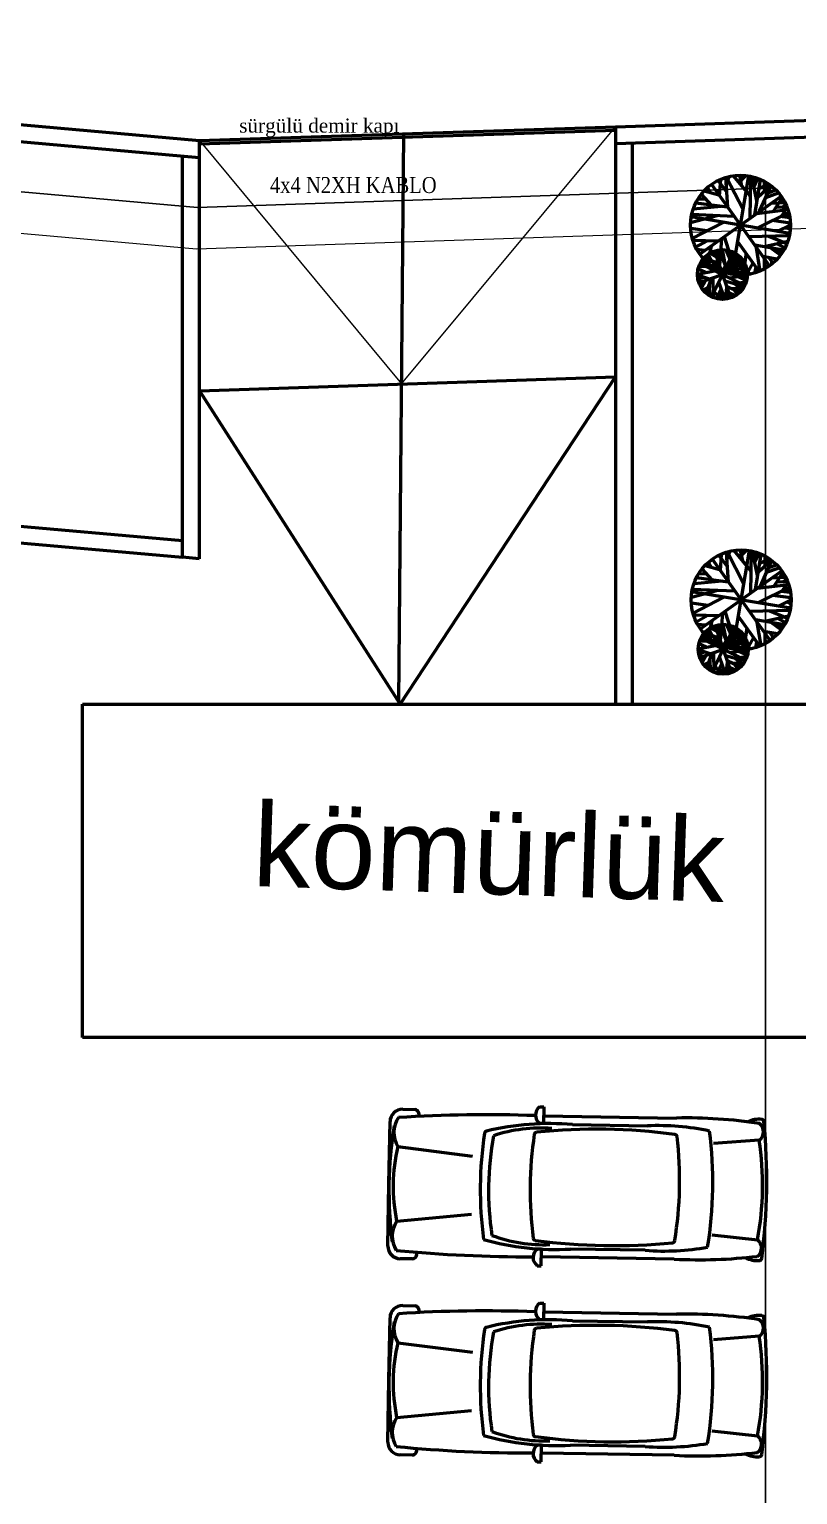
# Model space of a CAD drawing. Header units: millimetres. Extents: x 2046 to 14753, y 2361 to 29276.
# Drawn here: x 5921.5 to 6152.1, y 27628.4 to 28068.2 of the extents above; entities that cross this region are included whole.
import ezdxf

# ---------------------------------------------------------------- set-up
doc = ezdxf.new("R2010")
doc.units = ezdxf.units.MM
doc.layers.add('A.O. DUVAR', color=7, linetype='Continuous', lineweight=50)
doc.layers.add('TOPRAKLAMA', color=44, linetype='Continuous', lineweight=18)
doc.layers.add('AYDINLATMA', color=3, linetype='Continuous')
doc.layers.add('aydınlatma', color=3, linetype='Continuous')
doc.styles.add('A.O. MALZEME', font='times.ttf', dxfattribs={"height": 10})
doc.styles.get("Standard").update_dxf_attribs({"font": 'arial.ttf'})
doc.styles.add('YAZI', font='times.ttf', dxfattribs={"width": 0.85})

msp = doc.modelspace()

# ---------------------------------------------------------------- linework, layer by layer
at = {"layer": 'A.O. DUVAR'}
for p, q in [((4982.886, 28122.8), (5972.546, 28034.804)), ((4981.958, 28117.863), (5972.408, 28029.797)), ((6097.338, 28038.997), (6586.315, 28055.423)), ((6097.506, 28033.999), (6584.511, 28050.36)), ((5972.546, 28034.804), (6097.338, 28038.997)), ((5972.58, 28033.805), (6097.372, 28037.997)), ((6032.405, 27866.575), (6033.82, 28036.863)), ((6097.338, 28038.997), (6097.338, 27865.644)), ((5972.408, 28034.817), (5972.408, 27909.323)), ((5972.546, 28034.804), (5972.546, 28034.804)), ((6102.338, 28034.162), (6102.338, 27865.644)), ((5967.408, 27909.768), (5967.408, 28030.241)), ((6131.056, 28014.795), (6130.494, 28023.698)), ((6130.617, 28021.504), (6131.47, 28023.935)), ((6135.676, 28014.136), (6130.729, 28023.773)), ((6132.404, 27994.64), (6137.354, 28024.223)), ((6137.902, 28018.111), (6132.813, 28024.225)), ((6135.336, 28021.172), (6134.701, 28024.309)), ((6134.998, 28022.887), (6136.387, 28024.256)), ((6137.777, 28011.497), (6137.959, 28024.05)), ((6139.818, 28016.761), (6138.297, 28023.936)), ((6138.625, 28022.166), (6139.615, 28023.544)), ((6128.409, 28018.441), (6124.023, 28019.69)), ((6125.991, 28019.189), (6125.086, 28020.713)), ((6126.257, 28021.518), (6143.5, 27997.345)), ((6130.75, 28019.365), (6128.162, 28022.83)), ((6128.623, 28018.119), (6128.965, 28023.096)), ((6138.932, 28020.799), (6140.126, 28023.402)), ((6139.154, 28012.525), (6140.87, 28023.048)), ((6139.986, 28017.762), (6143.887, 28021.342)), ((6140.442, 28020.489), (6143.291, 28021.785)), ((6140.627, 28013.594), (6144.094, 28021.25)), ((6142.06, 28019.76), (6142.107, 28022.441)), ((6142.525, 28017.738), (6146.323, 28019.104)), ((6143.167, 28019.175), (6145.446, 28019.995)), ((6129.137, 28015.059), (6120.754, 28014.288)), ((6131.013, 28014.802), (6121.452, 28016.059)), ((6124.552, 28017.256), (6122.091, 28017.21)), ((6122.792, 28000.81), (6146.965, 28018.053)), ((6126.22, 28015.49), (6123.151, 28018.749)), ((6144.211, 28016.083), (6148.204, 28016.215)), ((6144.669, 28013.489), (6147.411, 28017.607)), ((6145.677, 28014.979), (6148.824, 28014.853)), ((6147.082, 28016.174), (6147.932, 28016.719)), ((6147.59, 28014.945), (6148.468, 28015.657)), ((6127.915, 28012.289), (6119.926, 28010.137)), ((6149.67, 28006.956), (6120.087, 28011.907)), ((6132.966, 28012.073), (6120.292, 28012.592)), ((6149.128, 28014.002), (6139.697, 28012.834)), ((6149.363, 28013.276), (6139.876, 28008.571)), ((6149.806, 28010.056), (6144.353, 28010.797)), ((6149.71, 28011.616), (6146.784, 28011.992)), ((6147.317, 28012.246), (6148.343, 28013.847)), ((6148.616, 28011.742), (6149.469, 28012.572)), ((6124.83, 28007.714), (6119.959, 28008.472)), ((6120.43, 28005.419), (6129.71, 28010.215)), ((6133.728, 27994.499), (6130.115, 28005.972)), ((6149.486, 28006.277), (6137.342, 28005.964)), ((6148.816, 28003.872), (6143.431, 28006.089)), ((6146.048, 28007.596), (6149.843, 28009.478)), ((6149.803, 28008.169), (6148.532, 28008.839)), ((4960.615, 28004.307), (5967.408, 27914.788)), ((6128.153, 28004.641), (6120.607, 28004.875)), ((6124.91, 28004.726), (6121.375, 28002.801)), ((6124.199, 28001.814), (6121.837, 28002.095)), ((6124.977, 27998.194), (6126.162, 28003.144)), ((6127.048, 28001.647), (6131.905, 27987.617)), ((6127.703, 27999.682), (6128.57, 28002.021)), ((6128.899, 27999.98), (6128.147, 28002.007)), ((6128.401, 27997.744), (6129.388, 28002.094)), ((6129.223, 28005.435), (6128.474, 27995.893)), ((6129.138, 28001.024), (6129.89, 28002.07)), ((6130.524, 27996.776), (6129.512, 28002.097)), ((6132.153, 27998.368), (6130.575, 28002.019)), ((6131.354, 28000.199), (6131.492, 28001.793)), ((6131.434, 28001.069), (6132.294, 28001.53)), ((6140.462, 27995.546), (6134.099, 28004.447)), ((6147.83, 28001.978), (6139.149, 28003.431)), ((6140.837, 27995.655), (6139.645, 28002.661)), ((6141.98, 28003.014), (6149.086, 28004.685)), ((6146.865, 28000.481), (6143.923, 28002.632)), ((6147.377, 28001.139), (6145.78, 28002.264)), ((6148.211, 28002.658), (6145.868, 28003.851)), ((4959.687, 27999.37), (5967.408, 27909.768)), ((6136.222, 27991.356), (6122.732, 27997.908)), ((6128.932, 27996.169), (6122.927, 27998.208)), ((6127.518, 27998.142), (6123.388, 27998.956)), ((6128.381, 27997.754), (6123.973, 27999.707)), ((6125.452, 28000.231), (6124.047, 27999.036)), ((6125.629, 27999.843), (6124.442, 28000.169)), ((6126.179, 27998.76), (6125.168, 28000.757)), ((6127.646, 27999.867), (6125.718, 28001.085)), ((6126.201, 27987.887), (6132.753, 28001.377)), ((6128.704, 27999.401), (6126.356, 27997.106)), ((6126.592, 28000.567), (6126.373, 28001.426)), ((6128.57, 27997.536), (6126.883, 27996.789)), ((6128.909, 28001.426), (6131.081, 27994.942)), ((6130.331, 27997.127), (6129.304, 27995.526)), ((6131.159, 27995.213), (6133.019, 28001.209)), ((6132.752, 27997.465), (6131.515, 27994.87)), ((6131.964, 27995.512), (6134.273, 28000.317)), ((6132.822, 27995.817), (6135.566, 27999)), ((6132.881, 27997.45), (6133.165, 28001.107)), ((6133.026, 27999.512), (6133.967, 28000.592)), ((6137.793, 27994.791), (6133.031, 27998.334)), ((6133.072, 28000.211), (6133.741, 28000.732)), ((6133.103, 27997.907), (6135.479, 27999.073)), ((6133.707, 27999.15), (6135.256, 27999.37)), ((6134.317, 27997.536), (6136.332, 27997.656)), ((6134.38, 27998.572), (6134.781, 27999.851)), ((6134.828, 27998.135), (6136.037, 27998.207)), ((6136.6, 28000.997), (6135.545, 27994.424)), ((6138.578, 27998.149), (6136.59, 27994.535)), ((6145.817, 27999.283), (6141.607, 27999.988)), ((6142.062, 27996.308), (6142.103, 27999.218)), ((6142.946, 27996.789), (6142.09, 27997.276)), ((6144.595, 27998.115), (6143.508, 27999.612)), ((6144.192, 27998.64), (6144.164, 27997.672)), ((6121.98, 27994.748), (6127.108, 27995.738)), ((6125.574, 27993.284), (6121.988, 27994.462)), ((6124.031, 27993.783), (6122.064, 27993.359)), ((6124.415, 27995.227), (6122.185, 27996.279)), ((6123.279, 27992.486), (6122.186, 27992.955)), ((6126.54, 27996.986), (6122.404, 27997.082)), ((6122.462, 27992.203), (6136.492, 27997.061)), ((6123.141, 27990.64), (6124.408, 27992.847)), ((6126.2, 27993.514), (6124.493, 27989.043)), ((6126.817, 27987.632), (6126.704, 27993.645)), ((6136.967, 27994.431), (6131.752, 27993.514)), ((6132.014, 27995.987), (6132.764, 27994.603)), ((6136.957, 27994.812), (6132.268, 27995.584)), ((6136.725, 27992.824), (6134.214, 27993.949)), ((6135.703, 27995.37), (6134.389, 27994.446)), ((6134.746, 27995.196), (6136.642, 27996.784)), ((6134.892, 27996.505), (6136.826, 27996.004)), ((6135.44, 27995.768), (6136.931, 27995.263)), ((6136.899, 27993.586), (6135.549, 27994.179)), ((6135.84, 27994.225), (6136.559, 27994.849)), ((6136.282, 27996.143), (6136.767, 27996.284)), ((6136.353, 27995.482), (6136.874, 27995.699)), ((6136.392, 27993.801), (6136.918, 27994.078)), ((6139.477, 27996.855), (6139.135, 27995.082)), ((6123.656, 27991.55), (6122.814, 27991.176)), ((6125.099, 27990.693), (6123.649, 27989.923)), ((6124.771, 27989.817), (6123.857, 27989.697)), ((6125.558, 27989.372), (6124.84, 27988.749)), ((6125.483, 27991.635), (6125.609, 27988.219)), ((6126.767, 27989.193), (6125.807, 27988.122)), ((6126.205, 27988.588), (6126.369, 27987.818)), ((6128.807, 27987.199), (6127.024, 27989.57)), ((6129.112, 27990.343), (6127.677, 27987.34)), ((6129.658, 27988.698), (6128.194, 27987.246)), ((6130.194, 27987.183), (6128.399, 27992.351)), ((6136.038, 27991.056), (6130.169, 27992.621)), ((6130.39, 27987.183), (6130.807, 27990.712)), ((6134.636, 27989.228), (6130.678, 27991.151)), ((6131.069, 27987.323), (6131.5, 27988.713)), ((6133.29, 27988.22), (6131.371, 27989.152)), ((6131.977, 27990.551), (6135.621, 27990.349)), ((6132.54, 27987.832), (6132.229, 27988.704)), ((6133.962, 27988.646), (6132.855, 27990.093)), ((6135.377, 27989.998), (6133.107, 27991.821)), ((6134.301, 27988.89), (6133.694, 27989.655)), ((6134.915, 27989.5), (6133.96, 27990.404)), ((6134.575, 27992.174), (6136.661, 27992.541)), ((6136.457, 27991.919), (6135.942, 27992.42)), ((6127.887, 27987.771), (6127.126, 27987.513)), ((6129.906, 27987.951), (6129.492, 27987.148)), ((6131.561, 27987.429), (6131.219, 27987.783)), ((6132.42, 27988.141), (6132.27, 27987.681)), ((5972.546, 27959.762), (6097.338, 27963.954)), ((6032.747, 27865.644), (6097.338, 27963.954)), ((5972.546, 27959.762), (6032.747, 27865.644)), ((5972.408, 27909.323), (5967.408, 27909.768)), ((6130.97, 27906.899), (6128.382, 27910.364)), ((6128.843, 27905.653), (6129.185, 27910.63)), ((6131.276, 27902.329), (6130.714, 27911.232)), ((6130.837, 27909.038), (6131.69, 27911.469)), ((6135.896, 27901.67), (6130.949, 27911.307)), ((6132.624, 27882.174), (6137.574, 27911.757)), ((6138.122, 27905.645), (6133.033, 27911.759)), ((6135.556, 27908.706), (6134.921, 27911.843)), ((6135.218, 27910.421), (6136.608, 27911.79)), ((6137.997, 27899.031), (6138.179, 27911.584)), ((6140.038, 27904.295), (6138.517, 27911.471)), ((6138.846, 27909.7), (6139.835, 27911.078)), ((6139.152, 27908.333), (6140.346, 27910.936)), ((6139.374, 27900.059), (6141.09, 27910.582)), ((6140.662, 27908.023), (6143.511, 27909.319)), ((6142.28, 27907.294), (6142.327, 27909.975)), ((6124.773, 27904.79), (6122.311, 27904.744)), ((6123.012, 27888.344), (6147.185, 27905.587)), ((6126.44, 27903.024), (6123.371, 27906.283)), ((6128.629, 27905.975), (6124.243, 27907.224)), ((6126.211, 27906.723), (6125.306, 27908.247)), ((6126.477, 27909.052), (6143.72, 27884.879)), ((6140.206, 27905.296), (6144.107, 27908.876)), ((6140.847, 27901.128), (6144.314, 27908.784)), ((6142.745, 27905.272), (6146.543, 27906.638)), ((6143.387, 27906.709), (6145.666, 27907.529)), ((6144.89, 27901.023), (6147.631, 27905.141)), ((6129.357, 27902.593), (6120.974, 27901.822)), ((6131.233, 27902.336), (6121.672, 27903.593)), ((6149.348, 27901.536), (6139.917, 27900.368)), ((6149.583, 27900.81), (6140.096, 27896.106)), ((6144.431, 27903.617), (6148.424, 27903.75)), ((6145.897, 27902.514), (6149.044, 27902.387)), ((6147.302, 27903.708), (6148.152, 27904.253)), ((6147.537, 27899.78), (6148.563, 27901.381)), ((6147.81, 27902.479), (6148.688, 27903.191)), ((6128.135, 27899.823), (6120.146, 27897.671)), ((6125.05, 27895.248), (6120.179, 27896.006)), ((6149.89, 27894.49), (6120.307, 27899.441)), ((6133.186, 27899.607), (6120.512, 27900.126)), ((6120.65, 27892.953), (6129.93, 27897.749)), ((6150.026, 27897.59), (6144.573, 27898.331)), ((6146.268, 27895.13), (6150.063, 27897.012)), ((6149.93, 27899.15), (6147.004, 27899.526)), ((6150.023, 27895.703), (6148.752, 27896.373)), ((6148.836, 27899.276), (6149.689, 27900.106)), ((6128.373, 27892.175), (6120.827, 27892.409)), ((6125.13, 27892.261), (6121.595, 27890.335)), ((6129.443, 27892.969), (6128.694, 27883.427)), ((6133.948, 27882.033), (6130.336, 27893.506)), ((6140.682, 27883.08), (6134.319, 27891.981)), ((6149.706, 27893.811), (6137.562, 27893.498)), ((6142.2, 27890.548), (6149.306, 27892.219)), ((6149.036, 27891.406), (6143.651, 27893.623)), ((6124.419, 27889.348), (6122.057, 27889.629)), ((6128.601, 27885.288), (6124.193, 27887.241)), ((6125.672, 27887.765), (6124.267, 27886.57)), ((6125.849, 27887.377), (6124.662, 27887.703)), ((6125.197, 27885.728), (6126.382, 27890.678)), ((6126.399, 27886.295), (6125.388, 27888.291)), ((6127.866, 27887.401), (6125.938, 27888.619)), ((6126.421, 27875.421), (6132.973, 27888.911)), ((6126.812, 27888.101), (6126.593, 27888.96)), ((6127.268, 27889.181), (6132.125, 27875.151)), ((6127.923, 27887.216), (6128.79, 27889.555)), ((6129.119, 27887.514), (6128.367, 27889.541)), ((6128.621, 27885.278), (6129.608, 27889.628)), ((6129.129, 27888.96), (6131.301, 27882.476)), ((6129.358, 27888.558), (6130.11, 27889.604)), ((6130.744, 27884.31), (6129.732, 27889.631)), ((6132.373, 27885.902), (6130.795, 27889.553)), ((6131.379, 27882.747), (6133.239, 27888.743)), ((6131.574, 27887.733), (6131.713, 27889.327)), ((6131.654, 27888.603), (6132.514, 27889.064)), ((6132.184, 27883.046), (6134.494, 27887.851)), ((6133.101, 27884.984), (6133.385, 27888.641)), ((6133.246, 27887.046), (6134.187, 27888.126)), ((6133.292, 27887.745), (6133.961, 27888.267)), ((6134.6, 27886.106), (6135.001, 27887.385)), ((6136.82, 27888.531), (6135.765, 27881.958)), ((6148.05, 27889.512), (6139.369, 27890.965)), ((6141.058, 27883.189), (6139.865, 27890.195)), ((6146.037, 27886.817), (6141.827, 27887.522)), ((6147.085, 27888.015), (6144.144, 27890.166)), ((6147.597, 27888.673), (6146.001, 27889.798)), ((6148.431, 27890.192), (6146.088, 27891.385)), ((6122.2, 27882.282), (6127.329, 27883.272)), ((6124.635, 27882.761), (6122.405, 27883.813)), ((6126.76, 27884.52), (6122.624, 27884.616)), ((6122.682, 27879.737), (6136.712, 27884.595)), ((6136.442, 27878.89), (6122.952, 27885.442)), ((6129.152, 27883.703), (6123.147, 27885.742)), ((6127.738, 27885.676), (6123.608, 27886.49)), ((6128.924, 27886.935), (6126.576, 27884.64)), ((6128.79, 27885.07), (6127.103, 27884.323)), ((6130.551, 27884.661), (6129.525, 27883.06)), ((6132.972, 27884.999), (6131.735, 27882.404)), ((6132.234, 27883.521), (6132.984, 27882.137)), ((6137.177, 27882.346), (6132.488, 27883.118)), ((6133.042, 27883.351), (6135.786, 27886.534)), ((6138.013, 27882.325), (6133.252, 27885.868)), ((6133.323, 27885.441), (6135.699, 27886.607)), ((6133.927, 27886.684), (6135.476, 27886.904)), ((6134.537, 27885.07), (6136.552, 27885.19)), ((6135.923, 27882.904), (6134.609, 27881.98)), ((6134.966, 27882.73), (6136.862, 27884.318)), ((6135.048, 27885.669), (6136.257, 27885.741)), ((6135.112, 27884.039), (6137.046, 27883.538)), ((6135.66, 27883.302), (6137.151, 27882.797)), ((6136.502, 27883.677), (6136.987, 27883.818)), ((6136.573, 27883.016), (6137.094, 27883.233)), ((6138.798, 27885.683), (6136.81, 27882.069)), ((6139.697, 27884.389), (6139.355, 27882.616)), ((6142.282, 27883.842), (6142.323, 27886.752)), ((6143.166, 27884.323), (6142.31, 27884.81)), ((6144.815, 27885.649), (6143.728, 27887.147)), ((6144.413, 27886.174), (6144.384, 27885.206)), ((6125.794, 27880.818), (6122.208, 27881.996)), ((6124.251, 27881.317), (6122.284, 27880.893)), ((6123.499, 27880.02), (6122.406, 27880.489)), ((6123.876, 27879.084), (6123.034, 27878.71)), ((6123.361, 27878.174), (6124.628, 27880.381)), ((6126.42, 27881.048), (6124.713, 27876.577)), ((6125.703, 27879.169), (6125.829, 27875.753)), ((6127.037, 27875.166), (6126.924, 27881.179)), ((6130.414, 27874.718), (6128.619, 27879.885)), ((6136.258, 27878.59), (6130.389, 27880.155)), ((6134.856, 27876.762), (6130.898, 27878.685)), ((6137.187, 27881.965), (6131.972, 27881.048)), ((6135.597, 27877.532), (6133.327, 27879.355)), ((6136.945, 27880.358), (6134.434, 27881.483)), ((6134.795, 27879.708), (6136.881, 27880.075)), ((6137.119, 27881.12), (6135.769, 27881.713)), ((6136.06, 27881.759), (6136.779, 27882.383)), ((6136.677, 27879.453), (6136.162, 27879.954)), ((6136.612, 27881.335), (6137.138, 27881.612)), ((6125.319, 27878.227), (6123.869, 27877.457)), ((6124.991, 27877.351), (6124.077, 27877.231)), ((6125.778, 27876.906), (6125.06, 27876.283)), ((6126.987, 27876.727), (6126.027, 27875.656)), ((6126.425, 27876.122), (6126.589, 27875.352)), ((6129.027, 27874.733), (6127.244, 27877.104)), ((6128.107, 27875.305), (6127.346, 27875.047)), ((6129.332, 27877.877), (6127.897, 27874.874)), ((6129.878, 27876.232), (6128.414, 27874.78)), ((6130.126, 27875.485), (6129.712, 27874.682)), ((6130.61, 27874.717), (6131.027, 27878.246)), ((6131.289, 27874.857), (6131.72, 27876.247)), ((6131.781, 27874.963), (6131.439, 27875.317)), ((6133.511, 27875.754), (6131.591, 27876.686)), ((6132.197, 27878.085), (6135.841, 27877.883)), ((6132.76, 27875.366), (6132.449, 27876.238)), ((6132.64, 27875.675), (6132.49, 27875.215)), ((6134.182, 27876.18), (6133.075, 27877.627)), ((6134.521, 27876.424), (6133.914, 27877.189)), ((6135.135, 27877.035), (6134.18, 27877.938)), ((5937.434, 27765.644), (5937.434, 27865.644)), ((5937.434, 27865.644), (6162.434, 27865.644)), ((6162.434, 27765.644), (5937.434, 27765.644)), ((6033.517, 27744.091), (6037.254, 27744.029)), ((6074.645, 27744.812), (6075.891, 27744.792)), ((6075.891, 27744.792), (6075.808, 27739.809)), ((6075.847, 27742.143), (6115.705, 27741.482)), ((6029.409, 27721.733), (6029.719, 27740.416)), ((6075.808, 27739.809), (6074.562, 27739.83)), ((6084.524, 27739.507), (6106.945, 27739.135)), ((6140.514, 27734.841), (6126.792, 27733.822)), ((6032.086, 27732.902), (6054.465, 27730.038)), ((6029.099, 27703.049), (6029.409, 27721.733)), ((6031.714, 27710.481), (6054.176, 27712.6)), ((6126.337, 27706.419), (6140.018, 27704.947)), ((6036.51, 27699.188), (6032.773, 27699.25)), ((6072.657, 27699.834), (6072.653, 27699.834)), ((6075.183, 27702.127), (6073.937, 27702.148)), ((6075.1, 27697.145), (6075.183, 27702.127)), ((6115.003, 27699.132), (6075.144, 27699.793)), ((6106.325, 27701.768), (6083.905, 27702.14)), ((6073.855, 27697.165), (6075.1, 27697.145)), ((6033.517, 27685.219), (6037.254, 27685.157)), ((6074.645, 27685.94), (6075.891, 27685.92)), ((6075.891, 27685.92), (6075.808, 27680.937)), ((6029.409, 27662.86), (6029.719, 27681.544)), ((6075.808, 27680.937), (6074.562, 27680.958)), ((6075.847, 27683.271), (6115.705, 27682.61)), ((6084.524, 27680.635), (6106.945, 27680.263)), ((6032.086, 27674.029), (6054.465, 27671.166)), ((6140.514, 27675.969), (6126.792, 27674.95)), ((6029.099, 27644.177), (6029.409, 27662.86)), ((6031.714, 27651.609), (6054.176, 27653.728)), ((6126.337, 27647.547), (6140.018, 27646.074)), ((6072.657, 27640.962), (6072.653, 27640.962)), ((6075.183, 27643.255), (6073.937, 27643.275)), ((6075.1, 27638.272), (6075.183, 27643.255)), ((6115.003, 27640.26), (6075.144, 27640.921)), ((6106.325, 27642.896), (6083.905, 27643.267)), ((6036.51, 27640.316), (6032.773, 27640.378)), ((6073.855, 27638.293), (6075.1, 27638.272))]:
    msp.add_line(p, q, dxfattribs=at)
at = {"layer": 'A.O. DUVAR', "lineweight": 0}
for p, q in [((6033.196, 27961.799), (6097.338, 28038.997)), ((5972.546, 28034.804), (6033.196, 27961.799))]:
    msp.add_line(p, q, dxfattribs=at)
at = {"layer": 'A.O. DUVAR'}
for centre, radius in [((6134.879, 28009.431), 14.997), ((6129.477, 27994.632), 7.499), ((6135.099, 27896.966), 14.997), ((6129.697, 27882.166), 7.499)]:
    msp.add_circle(centre, radius, dxfattribs=at)
for centre, radius, start, end in [((6033.455, 27740.354), 3.737, 89.04964, 179.04964), ((6058.43, 27330.652), 411.803, 87.92293, 93.64774), ((6036.884, 27742.513), 1.561, 341.19618, 76.27988), ((6076.472, 27742.29), 3.114, 125.91953, 232.17974), ((6152.099, 27719.697), 122.707, 170.8784, 187.22087), ((6039.009, 27737.148), 8.121, 146.57844, 211.52083), ((6077.597, 27659.883), 79.925, 85.02764, 103.73075), ((6075.041, 27693.565), 44.916, 85.8698, 108.48967), ((6091.483, 27558.109), 180.016, 82.42007, 95.6792), ((6110.055, 27663.705), 75.494, 78.11054, 92.36058), ((6118.198, 27591.306), 150.197, 81.42359, 90.95087), ((6140.454, 27733.108), 7.997, 84.21809, 114.74257), ((6138.687, 27737.363), 3.114, 305.91953, 52.17974), ((6138.687, 27737.363), 3.114, 305.91953, 52.17974), ((5962.147, 27722.848), 180.635, 352.52527, 5.574), ((6141.184, 27740.321), 0.747, 5.574, 84.21809), ((6170.793, 27720.01), 113.989, 171.47467, 187.53396), ((6058.803, 27736.798), 0.747, 103.73075, 171.47467), ((6149.608, 27719.739), 90.318, 169.52235, 188.57692), ((6185.74, 27719.762), 113.989, 171.50118, 187.24474), ((6073.743, 27736.498), 0.747, 95.6792, 171.50118), ((6002.639, 27722.8), 113.989, 350.85453, 6.59809), ((6115.13, 27735.812), 0.747, 6.59809, 82.42007), ((6003.874, 27722.156), 122.707, 350.8784, 7.22087), ((6051.206, 27721.371), 90.318, 349.52235, 8.57692), ((6051.206, 27721.371), 90.318, 349.52235, 8.57692), ((6081.723, 27720.865), 51.076, 166.36925, 191.73002), ((6038.492, 27706.008), 8.121, 146.57844, 211.52083), ((6032.835, 27702.987), 3.737, 179.04964, 269.04964), ((6079.622, 27781.95), 79.925, 254.14698, 273.07163), ((6075.95, 27748.371), 44.916, 249.6096, 272.22947), ((6073.403, 27705.482), 0.747, 187.24474, 262.47638), ((6096.876, 27883.207), 180.016, 262.47638, 275.62289), ((6111.935, 27777.053), 75.494, 265.73869, 279.98873), ((6114.441, 27704.801), 0.747, 275.62289, 350.85453), ((6138.108, 27702.486), 3.114, 305.91953, 52.17974), ((6071.386, 28111.635), 411.803, 264.45153, 270.17634), ((6036.19, 27700.716), 1.561, 281.81939, 16.90309), ((6075.764, 27699.625), 3.114, 125.91953, 232.17974), ((6122.475, 27849.143), 150.197, 267.1484, 276.67568), ((6140.015, 27706.68), 7.997, 242.51254, 273.88118), ((6140.506, 27699.447), 0.747, 273.88118, 352.52527), ((6033.455, 27681.482), 3.737, 89.04964, 179.04964), ((6036.884, 27683.64), 1.561, 341.19618, 76.27988), ((6076.472, 27683.418), 3.114, 125.91953, 232.17974), ((6039.009, 27678.275), 8.121, 146.57844, 211.52083), ((6058.43, 27271.78), 411.803, 87.92293, 93.64774), ((6077.597, 27601.01), 79.925, 85.02764, 103.73075), ((6118.198, 27532.434), 150.197, 81.42359, 90.95087), ((6140.454, 27674.236), 7.997, 84.21809, 114.74257), ((6138.687, 27678.491), 3.114, 305.91953, 52.17974), ((6138.687, 27678.491), 3.114, 305.91953, 52.17974), ((5962.147, 27663.976), 180.635, 352.52527, 5.574), ((6141.184, 27681.449), 0.747, 5.574, 84.21809), ((6152.099, 27660.825), 122.707, 170.8784, 187.22087), ((6170.793, 27661.138), 113.989, 171.47467, 187.53396), ((6058.803, 27677.926), 0.747, 103.73075, 171.47467), ((6149.608, 27660.867), 90.318, 169.52235, 188.57692), ((6075.041, 27634.693), 44.916, 85.8698, 108.48967), ((6185.74, 27660.89), 113.989, 171.50118, 187.24474), ((6073.743, 27677.626), 0.747, 95.6792, 171.50118), ((6091.483, 27499.237), 180.016, 82.42007, 95.6792), ((6110.055, 27604.833), 75.494, 78.11054, 92.36058), ((6002.639, 27663.927), 113.989, 350.85453, 6.59809), ((6115.13, 27676.939), 0.747, 6.59809, 82.42007), ((6003.874, 27663.284), 122.707, 350.8784, 7.22087), ((6081.723, 27661.993), 51.076, 166.36925, 191.73002), ((6051.206, 27662.499), 90.318, 349.52235, 8.57692), ((6051.206, 27662.499), 90.318, 349.52235, 8.57692), ((6038.492, 27647.136), 8.121, 146.57844, 211.52083), ((6079.622, 27723.078), 79.925, 254.14698, 273.07163), ((6075.95, 27689.499), 44.916, 249.6096, 272.22947), ((6073.403, 27646.609), 0.747, 187.24474, 262.47638), ((6096.876, 27824.335), 180.016, 262.47638, 275.62289), ((6114.441, 27645.929), 0.747, 275.62289, 350.85453), ((6138.108, 27643.614), 3.114, 305.91953, 52.17974), ((6032.835, 27644.115), 3.737, 179.04964, 269.04964), ((6071.386, 28052.763), 411.803, 264.45153, 270.17634), ((6036.19, 27641.844), 1.561, 281.81939, 16.90309), ((6075.764, 27640.753), 3.114, 125.91953, 232.17974), ((6111.935, 27718.181), 75.494, 265.73869, 279.98873), ((6122.475, 27790.27), 150.197, 267.1484, 276.67568), ((6140.015, 27647.808), 7.997, 242.51254, 273.88118), ((6140.506, 27640.575), 0.747, 273.88118, 352.52527)]:
    msp.add_arc(centre, radius, start, end, dxfattribs=at)
at = {"layer": 'aydınlatma'}
for points in [[(6142.426, 28020.5), (5971.994, 28014.774), (4979.174, 28103.051), (4715.212, 28179.78)], [(6182.426, 27410.644), (6192.426, 27410.644), (6192.426, 27440.644), (6142.426, 27440.644), (6142.426, 28020.5)]]:
    msp.add_lwpolyline(points, dxfattribs=at)
at = {"layer": 'TOPRAKLAMA'}
msp.add_lwpolyline([(6164.926, 28008.749), (5971.649, 28002.256), (4976.854, 28090.708), (4709.696, 28168.367), (4416.838, 27610.215), (4969.639, 27344.036), (5934.635, 26561.367), (7101.791, 26922.675)], dxfattribs=at)

# ---------------------------------------------------------------- texts
at = {"layer": 'A.O. DUVAR', "style": 'A.O. MALZEME'}
msp.add_text('sürgülü demir kapı', height=4.21426, dxfattribs=at).set_placement((5984.47, 28037.227, 2.634))
at = {"layer": 'A.O. DUVAR'}
msp.add_text('kömürlük', height=25, rotation=358.04185, dxfattribs=at).set_placement((5988.201, 27811.133, 5))
at = {"layer": 'AYDINLATMA', "color": 2, "insert": (5993.691, 28023.893), "char_height": 4.80249, "width": 57.19075, "attachment_point": 1, "style": 'YAZI'}
msp.add_mtext('{\\C256;4x4 N2XH KABLO}', dxfattribs=at)

doc.saveas('drawing.dxf')
